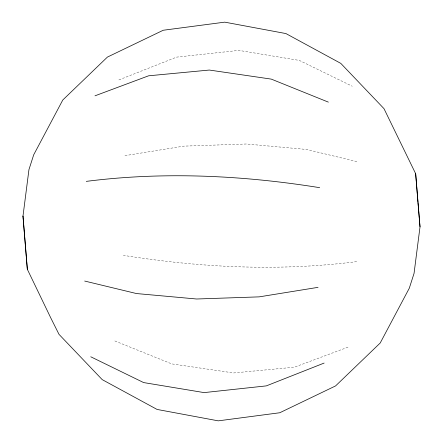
<?xml version="1.0" encoding="UTF-8"?>
<svg xmlns="http://www.w3.org/2000/svg" width="443" height="443" viewBox="0 0 443 443"><rect width="100%" height="100%" fill="white"/><g stroke="black" fill="none" stroke-linecap="round" stroke-linejoin="round"><path stroke-width="0.33" stroke-dasharray="2.21 1.66" d="M118.874 79.928L176.679 57.114L238.877 50.397L299.368 60.425L352.24 86.224M348.01 347.179L294.396 367.197L233.649 372.951L171.712 363.886L114.648 340.877M124.948 155.654L183.823 146.135L246.38 143.997L306.506 149.446L358.315 161.95M356.698 261.625C279.14 271.515 200.38 267.694 123.331 255.329"/><path stroke-width="0.66" d="M22.986 216.14L28.95 169.603L33.701 154.801L62.795 99.991L107.427 57.075L163.229 30.251L224.728 22.15L285.918 33.563L340.794 63.371L383.998 108.657L415.667 173.722L420.014 226.86L414.05 273.397L409.299 288.199L380.205 343.009L335.572 385.925L279.771 412.749L218.272 420.85L157.082 409.437L102.206 379.629L59.002 334.343L50.685 317.736L27.333 269.278L22.986 216.14L27.333 269.278M324.126 363.072L266.321 385.886L204.123 392.603L143.632 382.575L90.76 356.776M94.99 95.821L148.604 75.803L209.351 70.049L271.288 79.114L328.352 102.123M318.052 287.346L259.177 296.865L196.62 299.003L136.494 293.554L84.685 281.05M86.302 181.375C163.86 171.485 242.62 175.306 319.669 187.671M417.987 202.645L420.014 226.86M415.667 173.722L417.932 201.958"/></g></svg>
